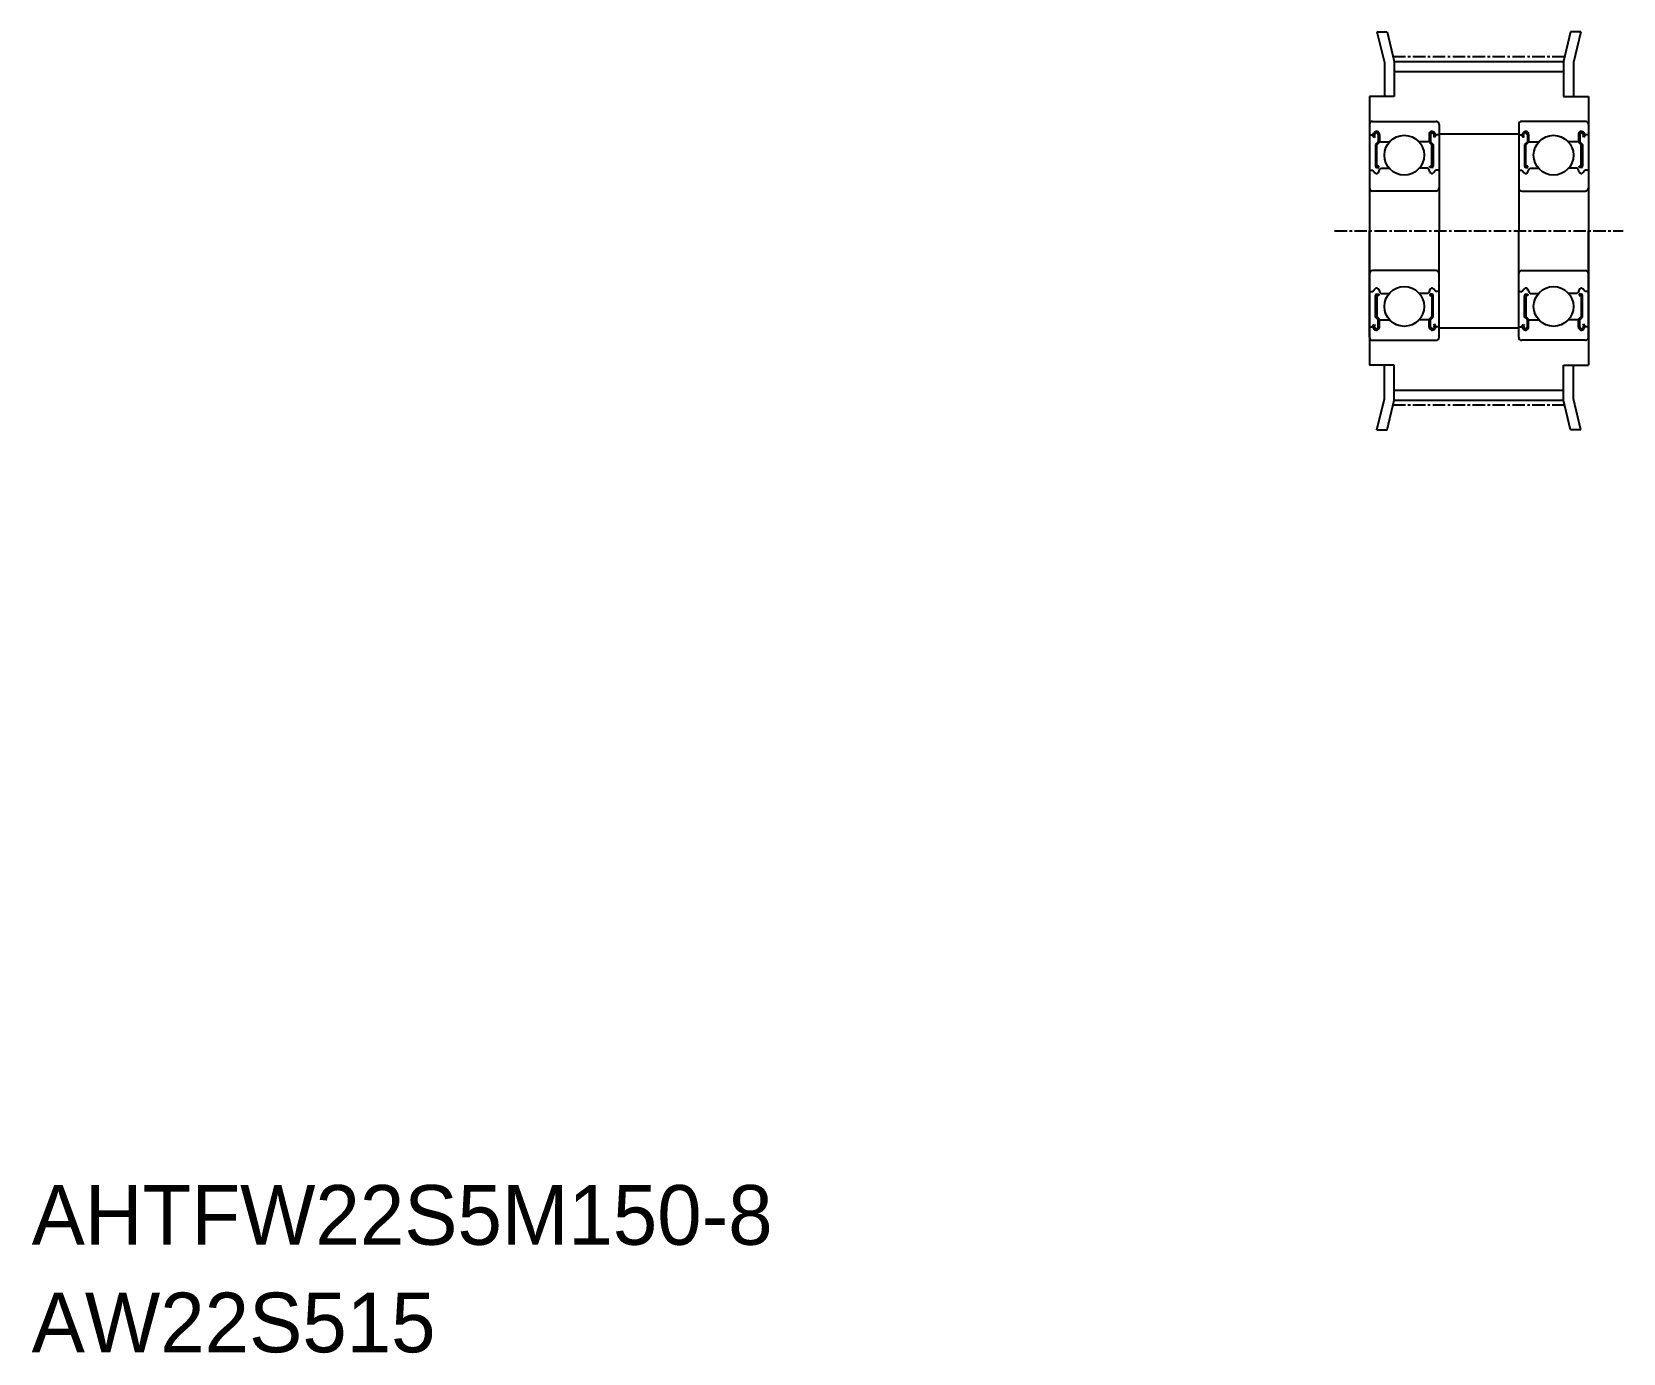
# Model space of a CAD drawing. Extents: x -286 to -126, y -61 to 72.
import ezdxf

# ---------------------------------------------------------------- set-up
doc = ezdxf.new("R2010")
doc.units = 0
doc.linetypes.add('CENTER', pattern=[2, 1.25, -0.25, 0.25, -0.25])
doc.layers.get('0').update_dxf_attribs({"linetype": 'CONTINUOUS'})
doc.layers.add('CENTER', color=1, linetype='CENTER')

msp = doc.modelspace()

# ---------------------------------------------------------------- linework, layer by layer
for p, q in [((-150.8, 71.91), (-150.05, 68.82)), ((-150.8, 71.91), (-149.77, 71.91)), ((-149.77, 71.91), (-149.05, 68.94)), ((-131.33, 71.91), (-132.05, 68.94)), ((-130.3, 71.91), (-131.33, 71.91)), ((-130.3, 71.91), (-131.05, 68.82)), ((-150.05, 68.82), (-150.05, 65.41)), ((-149.05, 68.94), (-149.05, 65.41)), ((-149.05, 68.94), (-132.05, 68.94)), ((-132.05, 68.94), (-132.05, 65.41)), ((-131.05, 68.82), (-131.05, 65.41)), ((-149.05, 67.94), (-132.05, 67.94)), ((-149.05, 65.41), (-151.55, 65.41)), ((-151.55, 65.41), (-151.55, 41.91)), ((-151.55, 65.41), (-151.55, 38.41)), ((-132.05, 65.41), (-129.55, 65.41)), ((-129.55, 65.41), (-129.55, 41.91)), ((-129.55, 65.41), (-129.55, 38.41)), ((-151.55, 62.61), (-151.55, 51.91)), ((-151.25, 62.91), (-144.85, 62.91)), ((-144.55, 62.61), (-144.55, 51.91)), ((-136.55, 62.61), (-136.55, 51.91)), ((-129.85, 62.91), (-136.25, 62.91)), ((-129.55, 62.61), (-129.55, 51.91)), ((-151.55, 61.66), (-151.45, 61.56)), ((-151.45, 61.56), (-151.22, 61.56)), ((-151.22, 61.56), (-151.11, 61.75)), ((-151.17, 61.38), (-151.05, 61.31)), ((-151.1, 61.5), (-150.99, 61.68)), ((-150.99, 61.43), (-151.1, 61.5)), ((-151.05, 61.31), (-150.99, 61.43)), ((-150.68, 60.86), (-150.95, 60.6)), ((-150.55, 60.81), (-150.82, 60.54)), ((-150.68, 61.6), (-150.68, 60.86)), ((-150.55, 61.6), (-150.55, 60.81)), ((-150.55, 60.96), (-150.45, 60.86)), ((-150.45, 60.86), (-149.53, 60.86)), ((-145.65, 60.86), (-146.57, 60.86)), ((-145.55, 60.96), (-145.65, 60.86)), ((-145.55, 61.6), (-145.55, 60.81)), ((-145.55, 60.81), (-145.28, 60.54)), ((-145.42, 61.6), (-145.42, 60.86)), ((-145.42, 60.86), (-145.15, 60.6)), ((-145, 61.5), (-145.11, 61.68)), ((-145.11, 61.43), (-145, 61.5)), ((-145.05, 61.31), (-145.11, 61.43)), ((-144.93, 61.38), (-145.05, 61.31)), ((-144.88, 61.56), (-144.99, 61.75)), ((-144.65, 61.56), (-144.88, 61.56)), ((-144.55, 61.66), (-144.65, 61.56)), ((-136.55, 61.66), (-136.45, 61.56)), ((-136.45, 61.56), (-136.22, 61.56)), ((-136.22, 61.56), (-136.11, 61.75)), ((-136.17, 61.38), (-136.05, 61.31)), ((-136.1, 61.5), (-135.99, 61.68)), ((-135.99, 61.43), (-136.1, 61.5)), ((-136.05, 61.31), (-135.99, 61.43)), ((-135.68, 60.86), (-135.95, 60.6)), ((-135.55, 60.81), (-135.82, 60.54)), ((-135.68, 61.6), (-135.68, 60.86)), ((-135.55, 61.6), (-135.55, 60.81)), ((-135.55, 60.96), (-135.45, 60.86)), ((-135.45, 60.86), (-134.53, 60.86)), ((-130.65, 60.86), (-131.57, 60.86)), ((-130.55, 60.96), (-130.65, 60.86)), ((-130.55, 61.6), (-130.55, 60.81)), ((-130.55, 60.81), (-130.28, 60.54)), ((-130.42, 61.6), (-130.42, 60.86)), ((-130.42, 60.86), (-130.15, 60.6)), ((-130, 61.5), (-130.11, 61.68)), ((-130.11, 61.43), (-130, 61.5)), ((-130.05, 61.31), (-130.11, 61.43)), ((-129.93, 61.38), (-130.05, 61.31)), ((-129.88, 61.56), (-129.99, 61.75)), ((-129.65, 61.56), (-129.88, 61.56)), ((-129.55, 61.66), (-129.65, 61.56)), ((-150.95, 60.6), (-150.95, 58.41)), ((-150.82, 58.41), (-150.82, 60.54)), ((-145.28, 58.41), (-145.28, 60.54)), ((-145.15, 60.6), (-145.15, 58.41)), ((-135.95, 60.6), (-135.95, 58.41)), ((-135.82, 58.41), (-135.82, 60.54)), ((-130.28, 58.41), (-130.28, 60.54)), ((-130.15, 60.6), (-130.15, 58.41)), ((-151.55, 57.91), (-151.45, 58.01)), ((-151.45, 58.01), (-151.22, 58.01)), ((-151.22, 58.01), (-151, 57.75)), ((-150.62, 58.41), (-150.82, 58.41)), ((-150.82, 58.28), (-150.62, 58.28)), ((-150.62, 58.28), (-150.62, 58.41)), ((-150.62, 57.83), (-150.51, 58.12)), ((-150.51, 58.12), (-150.41, 58.21)), ((-150.41, 58.21), (-149.57, 58.21)), ((-145.69, 58.21), (-146.53, 58.21)), ((-145.59, 58.12), (-145.69, 58.21)), ((-145.48, 57.83), (-145.59, 58.12)), ((-145.48, 58.41), (-145.28, 58.41)), ((-145.48, 58.28), (-145.48, 58.41)), ((-145.28, 58.28), (-145.48, 58.28)), ((-144.88, 58.01), (-145.1, 57.75)), ((-144.65, 58.01), (-144.88, 58.01)), ((-144.55, 57.91), (-144.65, 58.01)), ((-136.55, 57.91), (-136.45, 58.01)), ((-136.45, 58.01), (-136.22, 58.01)), ((-136.22, 58.01), (-136, 57.75)), ((-135.62, 58.41), (-135.82, 58.41)), ((-135.82, 58.28), (-135.62, 58.28)), ((-135.62, 58.28), (-135.62, 58.41)), ((-135.62, 57.83), (-135.51, 58.12)), ((-135.51, 58.12), (-135.41, 58.21)), ((-135.41, 58.21), (-134.57, 58.21)), ((-130.69, 58.21), (-131.53, 58.21)), ((-130.59, 58.12), (-130.69, 58.21)), ((-130.48, 57.83), (-130.59, 58.12)), ((-130.48, 58.28), (-130.48, 58.41)), ((-130.48, 58.41), (-130.28, 58.41)), ((-130.28, 58.28), (-130.48, 58.28)), ((-129.88, 58.01), (-130.1, 57.75)), ((-129.65, 58.01), (-129.88, 58.01)), ((-129.55, 57.91), (-129.65, 58.01)), ((-144.85, 55.91), (-151.25, 55.91)), ((-136.25, 55.91), (-129.85, 55.91)), ((-151.55, 41.21), (-151.55, 51.91)), ((-144.55, 41.21), (-144.55, 51.91)), ((-136.55, 41.21), (-136.55, 51.91)), ((-129.55, 41.21), (-129.55, 51.91)), ((-144.85, 47.91), (-151.25, 47.91)), ((-144.55, 46.56), (-144.55, 46.56)), ((-136.55, 46.56), (-136.55, 46.56)), ((-136.25, 47.91), (-129.85, 47.91)), ((-151.55, 45.91), (-151.45, 45.81)), ((-151.45, 45.81), (-151.22, 45.81)), ((-151.22, 45.81), (-151, 46.08)), ((-150.95, 43.23), (-150.95, 45.42)), ((-150.82, 45.55), (-150.62, 45.55)), ((-150.82, 45.42), (-150.82, 43.29)), ((-150.62, 45.42), (-150.82, 45.42)), ((-150.62, 46), (-150.51, 45.71)), ((-150.62, 45.55), (-150.62, 45.42)), ((-150.51, 45.71), (-150.41, 45.61)), ((-150.41, 45.61), (-149.57, 45.61)), ((-145.69, 45.61), (-146.53, 45.61)), ((-145.59, 45.71), (-145.69, 45.61)), ((-145.48, 46), (-145.59, 45.71)), ((-145.28, 45.55), (-145.48, 45.55)), ((-145.48, 45.55), (-145.48, 45.42)), ((-145.48, 45.42), (-145.28, 45.42)), ((-145.28, 45.42), (-145.28, 43.29)), ((-145.15, 43.23), (-145.15, 45.42)), ((-144.88, 45.81), (-145.1, 46.08)), ((-144.65, 45.81), (-144.88, 45.81)), ((-144.55, 45.91), (-144.65, 45.81)), ((-136.55, 45.91), (-136.45, 45.81)), ((-136.45, 45.81), (-136.22, 45.81)), ((-136.22, 45.81), (-136, 46.08)), ((-135.95, 43.23), (-135.95, 45.42)), ((-135.82, 45.55), (-135.62, 45.55)), ((-135.82, 45.42), (-135.82, 43.29)), ((-135.62, 45.42), (-135.82, 45.42)), ((-135.62, 46), (-135.51, 45.71)), ((-135.62, 45.55), (-135.62, 45.42)), ((-135.51, 45.71), (-135.41, 45.61)), ((-135.41, 45.61), (-134.57, 45.61)), ((-130.69, 45.61), (-131.53, 45.61)), ((-130.59, 45.71), (-130.69, 45.61)), ((-130.48, 46), (-130.59, 45.71)), ((-130.48, 45.55), (-130.48, 45.42)), ((-130.28, 45.55), (-130.48, 45.55)), ((-130.48, 45.42), (-130.28, 45.42)), ((-130.28, 45.42), (-130.28, 43.29)), ((-130.15, 43.23), (-130.15, 45.42)), ((-129.88, 45.81), (-130.1, 46.08)), ((-129.65, 45.81), (-129.88, 45.81)), ((-129.55, 45.91), (-129.65, 45.81)), ((-150.68, 42.96), (-150.95, 43.23)), ((-150.55, 43.02), (-150.82, 43.29)), ((-145.55, 43.02), (-145.28, 43.29)), ((-145.42, 42.96), (-145.15, 43.23)), ((-144.55, 43.89), (-144.55, 43.89)), ((-136.55, 43.89), (-136.55, 43.89)), ((-135.68, 42.96), (-135.95, 43.23)), ((-135.55, 43.02), (-135.82, 43.29)), ((-130.55, 43.02), (-130.28, 43.29)), ((-130.42, 42.96), (-130.15, 43.23)), ((-151.55, 42.16), (-151.45, 42.26)), ((-151.45, 42.26), (-151.22, 42.26)), ((-151.22, 42.26), (-151.11, 42.08)), ((-151.17, 42.45), (-151.05, 42.51)), ((-150.99, 42.4), (-151.1, 42.33)), ((-151.1, 42.33), (-150.99, 42.15)), ((-151.05, 42.51), (-150.99, 42.4)), ((-150.68, 42.23), (-150.68, 42.96)), ((-150.55, 42.23), (-150.55, 43.02)), ((-150.55, 42.86), (-150.45, 42.96)), ((-150.45, 42.96), (-149.53, 42.96)), ((-145.65, 42.96), (-146.57, 42.96)), ((-145.55, 42.86), (-145.65, 42.96)), ((-145.55, 42.23), (-145.55, 43.02)), ((-145.42, 42.23), (-145.42, 42.96)), ((-145.05, 42.51), (-145.11, 42.4)), ((-145.11, 42.4), (-145, 42.33)), ((-145, 42.33), (-145.11, 42.15)), ((-144.93, 42.45), (-145.05, 42.51)), ((-144.88, 42.26), (-144.99, 42.08)), ((-144.65, 42.26), (-144.88, 42.26)), ((-144.55, 42.16), (-144.65, 42.26)), ((-136.55, 42.16), (-136.45, 42.26)), ((-136.45, 42.26), (-136.22, 42.26)), ((-136.22, 42.26), (-136.11, 42.08)), ((-136.17, 42.45), (-136.05, 42.51)), ((-135.99, 42.4), (-136.1, 42.33)), ((-136.1, 42.33), (-135.99, 42.15)), ((-136.05, 42.51), (-135.99, 42.4)), ((-135.68, 42.23), (-135.68, 42.96)), ((-135.55, 42.23), (-135.55, 43.02)), ((-135.55, 42.86), (-135.45, 42.96)), ((-135.45, 42.96), (-134.53, 42.96)), ((-130.65, 42.96), (-131.57, 42.96)), ((-130.55, 42.86), (-130.65, 42.96)), ((-130.55, 42.23), (-130.55, 43.02)), ((-130.42, 42.23), (-130.42, 42.96)), ((-130.05, 42.51), (-130.11, 42.4)), ((-130.11, 42.4), (-130, 42.33)), ((-130, 42.33), (-130.11, 42.15)), ((-129.93, 42.45), (-130.05, 42.51)), ((-129.88, 42.26), (-129.99, 42.08)), ((-129.65, 42.26), (-129.88, 42.26)), ((-129.55, 42.16), (-129.65, 42.26)), ((-151.25, 40.91), (-144.85, 40.91)), ((-129.85, 40.91), (-136.25, 40.91)), ((-149.05, 38.41), (-151.55, 38.41)), ((-150.05, 35.01), (-150.05, 38.41)), ((-149.05, 34.89), (-149.05, 38.41)), ((-132.05, 38.41), (-129.55, 38.41)), ((-132.05, 34.89), (-132.05, 38.41)), ((-131.05, 35.01), (-131.05, 38.41)), ((-149.05, 35.88), (-132.05, 35.88)), ((-150.8, 31.91), (-150.05, 35.01)), ((-149.77, 31.91), (-149.05, 34.89)), ((-149.05, 34.89), (-132.05, 34.89)), ((-131.33, 31.91), (-132.05, 34.89)), ((-130.3, 31.91), (-131.05, 35.01)), ((-150.8, 31.91), (-149.77, 31.91)), ((-130.3, 31.91), (-131.33, 31.91))]:
    msp.add_line(p, q)
at = {"color": 7, "linetype": 'CONTINUOUS'}
for p, q in [((-144.55, 61.66), (-136.55, 61.66)), ((-144.55, 42.16), (-136.55, 42.16))]:
    msp.add_line(p, q, dxfattribs=at)
for centre in [(-148.05, 59.51), (-133.05, 59.51), (-148.05, 44.31), (-133.05, 44.31)]:
    msp.add_circle(centre, 2)
for centre, radius, start, end in [((-151.25, 62.61), 0.3, 90, 180), ((-144.85, 62.61), 0.3, 0, 90), ((-136.25, 62.61), 0.3, 90, 180), ((-129.85, 62.61), 0.3, 0, 90), ((-151.1, 61.5), 0.133, 149.9969, 240.0013), ((-150.85, 61.6), 0.299, 0, 150.0002), ((-150.85, 61.6), 0.166, 0, 150.0044), ((-145.25, 61.6), 0.299, 29.9998, 180), ((-145.25, 61.6), 0.166, 29.9956, 180), ((-145, 61.5), 0.133, 299.9987, 30.0031), ((-136.1, 61.5), 0.133, 149.9969, 240.0013), ((-135.85, 61.6), 0.299, 0, 150.0002), ((-135.85, 61.6), 0.166, 0, 150.0044), ((-130.25, 61.6), 0.299, 29.9998, 180), ((-130.25, 61.6), 0.166, 29.9956, 180), ((-130, 61.5), 0.133, 299.9987, 30.0031), ((-150.83, 57.9), 0.224, 220.001, 343.1517), ((-150.82, 58.41), 0.133, 180, 270), ((-145.27, 57.9), 0.224, 196.8483, 319.999), ((-145.28, 58.41), 0.133, 270, 360), ((-135.83, 57.9), 0.224, 220.001, 343.1517), ((-135.82, 58.41), 0.133, 180, 270), ((-130.27, 57.9), 0.224, 196.8483, 319.999), ((-130.28, 58.41), 0.133, 270, 360), ((-151.25, 56.21), 0.3, 180, 270), ((-144.85, 56.21), 0.3, 270, 0), ((-136.25, 56.21), 0.3, 180, 270), ((-129.85, 56.21), 0.3, 270, 0), ((-151.25, 47.61), 0.3, 90, 180), ((-144.85, 47.61), 0.3, 0, 90), ((-136.25, 47.61), 0.3, 90, 180), ((-129.85, 47.61), 0.3, 0, 90), ((-150.83, 45.93), 0.224, 16.8483, 139.999), ((-150.82, 45.42), 0.133, 90, 180), ((-145.27, 45.93), 0.224, 40.001, 163.1517), ((-145.28, 45.42), 0.133, 0, 90), ((-135.83, 45.93), 0.224, 16.8483, 139.999), ((-135.82, 45.42), 0.133, 90, 180), ((-130.27, 45.93), 0.224, 40.001, 163.1517), ((-130.28, 45.42), 0.133, 0, 90), ((-151.1, 42.33), 0.133, 119.9987, 210.0031), ((-150.85, 42.23), 0.299, 209.9998, 0), ((-150.85, 42.23), 0.166, 209.9956, 0), ((-145.25, 42.23), 0.299, 180, 330.0002), ((-145.25, 42.23), 0.166, 180, 330.0044), ((-145, 42.33), 0.133, 329.9969, 60.0013), ((-136.1, 42.33), 0.133, 119.9987, 210.0031), ((-135.85, 42.23), 0.299, 209.9998, 0), ((-135.85, 42.23), 0.166, 209.9956, 0), ((-130.25, 42.23), 0.299, 180, 330.0002), ((-130.25, 42.23), 0.166, 180, 330.0044), ((-130, 42.33), 0.133, 329.9969, 60.0013), ((-151.25, 41.21), 0.3, 180, 270), ((-144.85, 41.21), 0.3, 270, 0), ((-136.25, 41.21), 0.3, 180, 270), ((-129.85, 41.21), 0.3, 270, 0)]:
    msp.add_arc(centre, radius, start, end)
at = {"layer": 'CENTER', "color": 1, "linetype": 'CENTER'}
for p, q in [((-149.18, 69.42), (-131.92, 69.42)), ((-155.05, 51.91), (-126.05, 51.91)), ((-149.18, 34.41), (-131.92, 34.41))]:
    msp.add_line(p, q, dxfattribs=at)

# ---------------------------------------------------------------- texts
at = {"color": 7, "linetype": 'CONTINUOUS'}
for s, p in [('AHTFW22S5M150-8', (-285.99, -50)), ('AW22S515', (-285.99, -60.81))]:
    msp.add_text(s, height=6, dxfattribs=at).set_placement(p)

doc.saveas('drawing.dxf')
